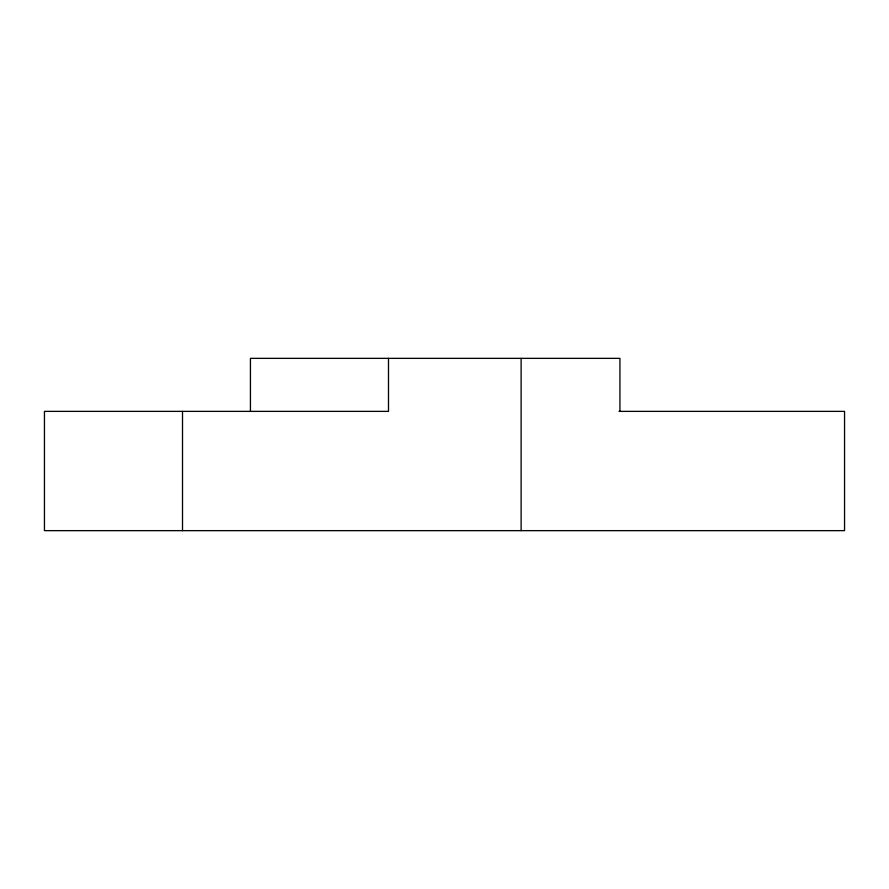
<?xml version="1.0" encoding="UTF-8"?>
<svg xmlns="http://www.w3.org/2000/svg" width="889" height="889" viewBox="0 0 889 889"><rect width="100%" height="100%" fill="white"/><g stroke="black" fill="none" stroke-linecap="round" stroke-linejoin="round"><path stroke-width="1.33" d="M619.022 411.374L844.55 411.374L844.55 530.644L44.45 530.644L44.45 411.374L388.493 411.374L388.493 358.356M619.933 411.374L619.933 358.356L250.431 358.356L250.431 411.374M521.121 358.356L521.121 530.644M182.512 411.374L182.512 530.644"/></g></svg>
